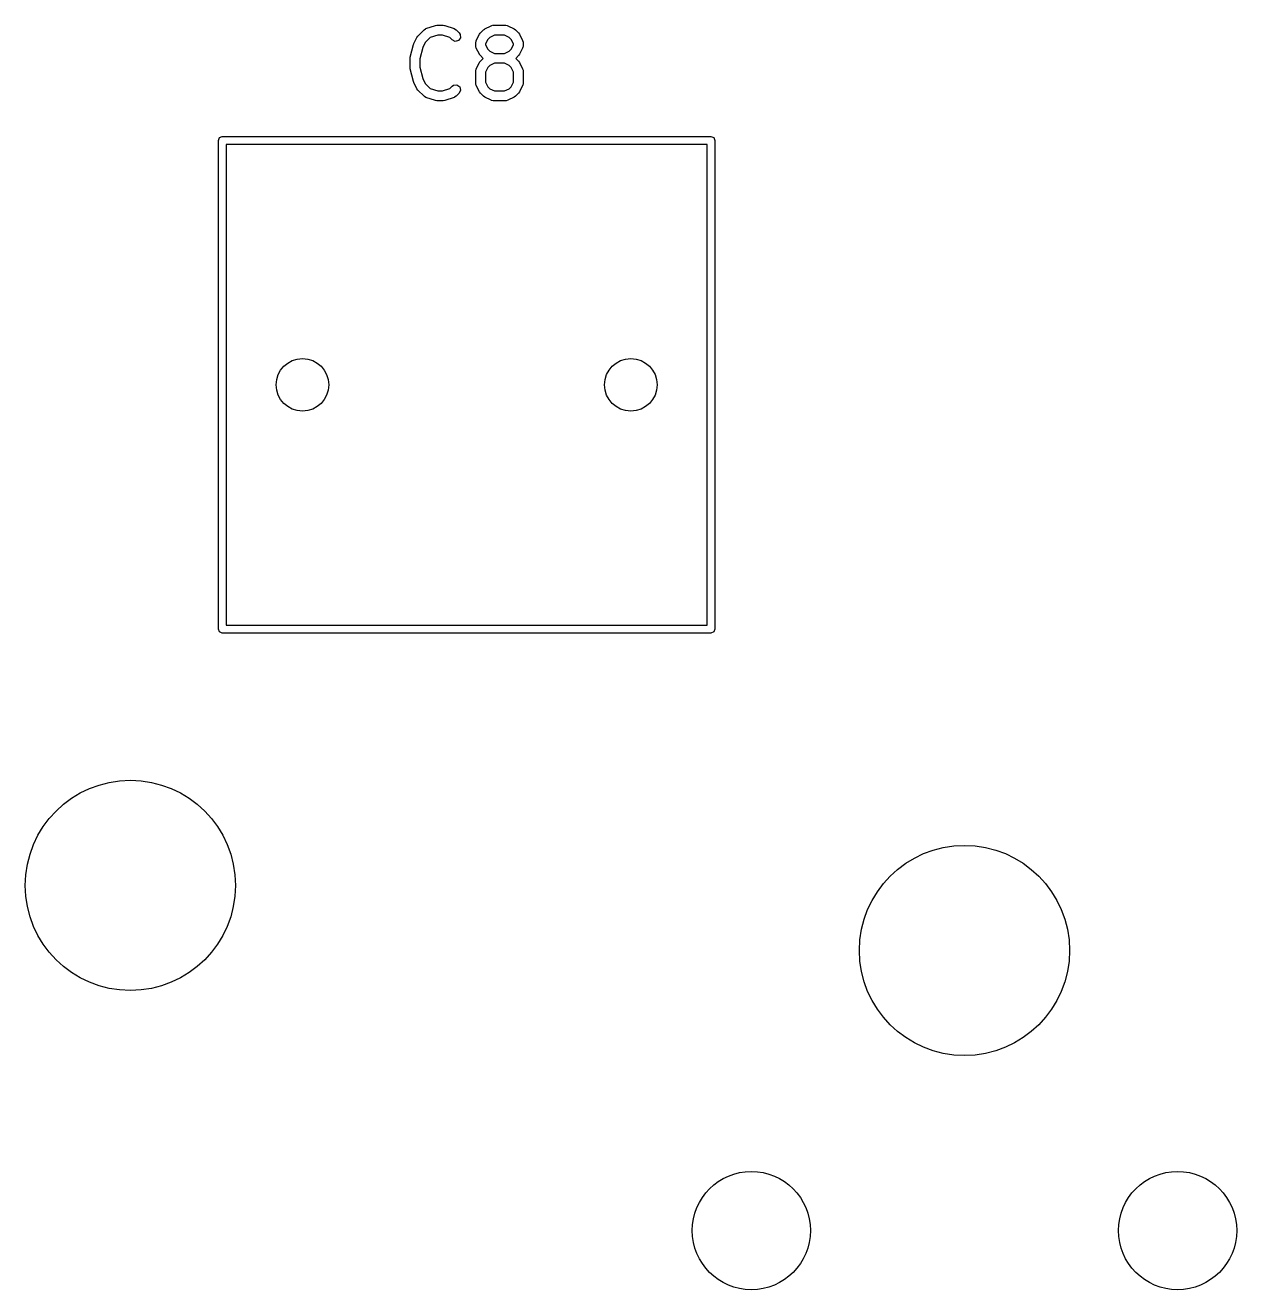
# Model space of a CAD drawing. Extents: x 37 to 259, y -144 to -45.
# Drawn here: x 148.26 to 166.71, y -86.16 to -66.92 of the extents above; entities that cross this region are included whole.
import ezdxf

# ---------------------------------------------------------------- set-up
doc = ezdxf.new("R2010")
doc.units = 0
doc.layers.add('BLACK', color=7, linetype='CONTINUOUS')

msp = doc.modelspace()

# ---------------------------------------------------------------- linework, layer by layer
at = {"layer": 'BLACK', "linetype": 'CONTINUOUS'}
for p, q in [((154.332, -66.987), (154.353, -66.972)), ((154.353, -66.972), (154.358, -66.9716)), ((154.358, -66.9716), (154.361, -66.9688)), ((154.361, -66.9688), (154.504, -66.9212)), ((154.504, -66.9212), (154.526, -66.9179)), ((154.526, -66.9179), (154.528, -66.9174)), ((154.528, -66.9174), (154.623, -66.9174)), ((154.623, -66.9174), (154.645, -66.9213)), ((154.645, -66.9213), (154.647, -66.9212)), ((154.647, -66.9212), (154.789, -66.9688)), ((154.789, -66.9688), (154.812, -66.9813)), ((155.236, -66.987), (155.255, -66.9741)), ((155.255, -66.9741), (155.256, -66.9729)), ((155.256, -66.9729), (155.351, -66.9253)), ((155.351, -66.9253), (155.376, -66.9179)), ((155.376, -66.9179), (155.381, -66.9189)), ((155.381, -66.9189), (155.385, -66.9174)), ((155.385, -66.9174), (155.575, -66.9174)), ((155.575, -66.9174), (155.601, -66.9219)), ((155.601, -66.9219), (155.604, -66.9248)), ((155.604, -66.9248), (155.609, -66.9253)), ((155.609, -66.9253), (155.704, -66.9729)), ((155.704, -66.9729), (155.722, -66.9863)), ((154.175, -67.1969), (154.222, -67.1017)), ((154.222, -67.1017), (154.236, -67.0837)), ((154.236, -67.0822), (154.332, -66.987)), ((154.236, -67.0837), (154.236, -67.0822)), ((154.425, -67.1056), (154.351, -67.1797)), ((154.54, -67.0674), (154.425, -67.1056)), ((154.611, -67.0674), (154.54, -67.0674)), ((154.725, -67.1056), (154.611, -67.0674)), ((154.76, -67.1407), (154.725, -67.1056)), ((154.807, -67.1623), (154.76, -67.1407)), ((154.856, -67.1491), (154.807, -67.1623)), ((154.812, -66.9813), (154.815, -66.9851)), ((154.815, -66.9851), (154.819, -66.987)), ((154.819, -66.987), (154.866, -67.0346)), ((154.886, -67.107), (154.856, -67.1491)), ((154.866, -67.0346), (154.881, -67.0559)), ((154.881, -67.0559), (154.886, -67.107)), ((155.119, -67.1829), (155.124, -67.1572)), ((155.124, -67.1572), (155.127, -67.1538)), ((155.127, -67.1493), (155.175, -67.0541)), ((155.127, -67.1538), (155.127, -67.1493)), ((155.175, -67.0541), (155.188, -67.0361)), ((155.188, -67.0361), (155.189, -67.0346)), ((155.189, -67.0346), (155.236, -66.987)), ((155.304, -67.132), (155.269, -67.2006)), ((155.334, -67.1016), (155.304, -67.132)), ((155.402, -67.0674), (155.334, -67.1016)), ((155.558, -67.0674), (155.402, -67.0674)), ((155.626, -67.1016), (155.558, -67.0674)), ((155.656, -67.132), (155.626, -67.1016)), ((155.691, -67.2006), (155.656, -67.132)), ((155.722, -66.9863), (155.724, -66.987)), ((155.724, -66.987), (155.771, -67.0346)), ((155.771, -67.0346), (155.784, -67.053)), ((155.784, -67.053), (155.785, -67.0541)), ((155.785, -67.0541), (155.833, -67.1493)), ((155.833, -67.1493), (155.84, -67.1743)), ((154.122, -67.4028), (154.169, -67.2123)), ((154.169, -67.2123), (154.174, -67.2005)), ((154.174, -67.2005), (154.175, -67.1969)), ((154.313, -67.2567), (154.269, -67.4302)), ((154.351, -67.1797), (154.313, -67.2567)), ((155.119, -67.2305), (155.119, -67.1829)), ((155.121, -67.2347), (155.119, -67.2305)), ((155.12, -67.239), (155.121, -67.2347)), ((155.127, -67.264), (155.12, -67.239)), ((155.175, -67.3593), (155.127, -67.264)), ((155.176, -67.3604), (155.175, -67.3593)), ((155.189, -67.3787), (155.176, -67.3604)), ((155.269, -67.2006), (155.269, -67.2128)), ((155.269, -67.2128), (155.304, -67.2813)), ((155.304, -67.2813), (155.334, -67.3117)), ((155.334, -67.3117), (155.402, -67.346)), ((155.402, -67.346), (155.558, -67.346)), ((155.558, -67.346), (155.626, -67.3117)), ((155.626, -67.3117), (155.656, -67.2813)), ((155.656, -67.2813), (155.691, -67.2128)), ((155.691, -67.2128), (155.691, -67.2006)), ((155.785, -67.3593), (155.772, -67.3773)), ((155.833, -67.264), (155.785, -67.3593)), ((155.836, -67.2561), (155.833, -67.2596)), ((155.833, -67.2596), (155.833, -67.264)), ((155.841, -67.2305), (155.836, -67.2561)), ((155.84, -67.1743), (155.839, -67.1786)), ((155.839, -67.1786), (155.841, -67.1829)), ((155.841, -67.1829), (155.841, -67.2305)), ((154.119, -67.421), (154.122, -67.4062)), ((154.119, -67.5638), (154.119, -67.421)), ((154.122, -67.4062), (154.122, -67.4028)), ((154.269, -67.4302), (154.269, -67.5546)), ((154.269, -67.5546), (154.313, -67.7281)), ((155.127, -67.5779), (155.175, -67.4826)), ((155.175, -67.4826), (155.188, -67.4646)), ((155.188, -67.4646), (155.189, -67.4632)), ((155.231, -67.421), (155.189, -67.3787)), ((155.189, -67.4632), (155.231, -67.421)), ((155.334, -67.5302), (155.304, -67.5606)), ((155.402, -67.496), (155.334, -67.5302)), ((155.558, -67.496), (155.402, -67.496)), ((155.626, -67.5302), (155.558, -67.496)), ((155.656, -67.5606), (155.626, -67.5302)), ((155.771, -67.3787), (155.729, -67.421)), ((155.729, -67.421), (155.771, -67.4632)), ((155.772, -67.3773), (155.771, -67.3787)), ((155.771, -67.4632), (155.784, -67.4815)), ((155.784, -67.4815), (155.785, -67.4826)), ((155.785, -67.4826), (155.833, -67.5779)), ((154.12, -67.5671), (154.119, -67.5638)), ((154.122, -67.582), (154.12, -67.5671)), ((154.169, -67.7725), (154.122, -67.582)), ((154.313, -67.7281), (154.351, -67.8051)), ((155.119, -67.6114), (155.124, -67.5858)), ((155.119, -67.8019), (155.119, -67.6114)), ((155.124, -67.5858), (155.127, -67.5823)), ((155.127, -67.5823), (155.127, -67.5779)), ((155.304, -67.5606), (155.269, -67.6291)), ((155.269, -67.6291), (155.269, -67.7842)), ((155.691, -67.6291), (155.656, -67.5606)), ((155.691, -67.7842), (155.691, -67.6291)), ((155.833, -67.5779), (155.84, -67.6029)), ((155.84, -67.6029), (155.839, -67.6072)), ((155.839, -67.6072), (155.841, -67.6114)), ((155.841, -67.6114), (155.841, -67.8019)), ((154.171, -67.7754), (154.169, -67.7725)), ((154.175, -67.7878), (154.171, -67.7754)), ((154.222, -67.8831), (154.175, -67.7878)), ((154.224, -67.8842), (154.222, -67.8831)), ((154.236, -67.9026), (154.224, -67.8842)), ((154.332, -67.9978), (154.236, -67.9026)), ((154.351, -67.8051), (154.425, -67.8792)), ((154.425, -67.8792), (154.54, -67.9174)), ((154.54, -67.9174), (154.611, -67.9174)), ((154.611, -67.9174), (154.725, -67.8792)), ((154.725, -67.8792), (154.76, -67.8441)), ((154.76, -67.8441), (154.782, -67.8292)), ((154.782, -67.8292), (154.833, -67.8247)), ((154.833, -67.8247), (154.875, -67.8541)), ((154.888, -67.9037), (154.866, -67.9502)), ((154.875, -67.8541), (154.888, -67.9037)), ((155.121, -67.8061), (155.119, -67.8019)), ((155.12, -67.8105), (155.121, -67.8061)), ((155.127, -67.8354), (155.12, -67.8105)), ((155.175, -67.9307), (155.127, -67.8354)), ((155.176, -67.9318), (155.175, -67.9307)), ((155.189, -67.9502), (155.176, -67.9318)), ((155.269, -67.7842), (155.304, -67.8527)), ((155.304, -67.8527), (155.334, -67.8831)), ((155.334, -67.8831), (155.402, -67.9174)), ((155.402, -67.9174), (155.558, -67.9174)), ((155.558, -67.9174), (155.626, -67.8831)), ((155.626, -67.8831), (155.656, -67.8527)), ((155.656, -67.8527), (155.691, -67.7842)), ((155.785, -67.9307), (155.772, -67.9487)), ((155.833, -67.8354), (155.785, -67.9307)), ((155.836, -67.8276), (155.833, -67.831)), ((155.833, -67.831), (155.833, -67.8354)), ((155.841, -67.8019), (155.836, -67.8276)), ((154.336, -67.9997), (154.332, -67.9978)), ((154.338, -68.0035), (154.336, -67.9997)), ((154.361, -68.0159), (154.338, -68.0035)), ((154.504, -68.0635), (154.361, -68.0159)), ((154.506, -68.0635), (154.504, -68.0635)), ((154.528, -68.0674), (154.506, -68.0635)), ((154.623, -68.0674), (154.528, -68.0674)), ((154.624, -68.0668), (154.623, -68.0674)), ((154.647, -68.0635), (154.624, -68.0668)), ((154.789, -68.0159), (154.647, -68.0635)), ((154.793, -68.0131), (154.789, -68.0159)), ((154.797, -68.0127), (154.793, -68.0131)), ((154.819, -67.9978), (154.797, -68.0127)), ((154.866, -67.9502), (154.819, -67.9978)), ((155.236, -67.9978), (155.189, -67.9502)), ((155.238, -67.9985), (155.236, -67.9978)), ((155.256, -68.0118), (155.238, -67.9985)), ((155.351, -68.0595), (155.256, -68.0118)), ((155.356, -68.06), (155.351, -68.0595)), ((155.359, -68.0629), (155.356, -68.06)), ((155.385, -68.0674), (155.359, -68.0629)), ((155.575, -68.0674), (155.385, -68.0674)), ((155.579, -68.0658), (155.575, -68.0674)), ((155.584, -68.0669), (155.579, -68.0658)), ((155.609, -68.0595), (155.584, -68.0669)), ((155.704, -68.0118), (155.609, -68.0595)), ((155.705, -68.0107), (155.704, -68.0118)), ((155.724, -67.9978), (155.705, -68.0107)), ((155.771, -67.9502), (155.724, -67.9978)), ((155.772, -67.9487), (155.771, -67.9502)), ((151.2, -68.67), (151.218, -68.6276)), ((151.2, -76.11), (151.2, -68.67)), ((151.218, -68.6276), (151.26, -68.61)), ((151.26, -68.61), (158.7, -68.61)), ((158.7, -68.61), (158.742, -68.6276)), ((158.742, -68.6276), (158.76, -68.67)), ((158.76, -68.67), (158.76, -76.11)), ((151.32, -68.73), (151.32, -76.05)), ((158.64, -68.73), (151.32, -68.73)), ((158.64, -76.05), (158.64, -68.73)), ((151.218, -76.1524), (151.2, -76.11)), ((151.26, -76.17), (151.218, -76.1524)), ((158.7, -76.17), (151.26, -76.17)), ((151.32, -76.05), (158.64, -76.05)), ((158.742, -76.1524), (158.7, -76.17)), ((158.76, -76.11), (158.742, -76.1524))]:
    msp.add_line(p, q, dxfattribs=at)
at = {"layer": 'BLACK'}
for centre, radius in [((152.48, -72.39), 0.4), ((157.48, -72.39), 0.4), ((149.86, -80.01), 1.6), ((162.56, -81), 1.6), ((159.315, -85.2639), 0.9), ((165.805, -85.2639), 0.9)]:
    msp.add_circle(centre, radius, dxfattribs=at)

doc.saveas('drawing.dxf')
